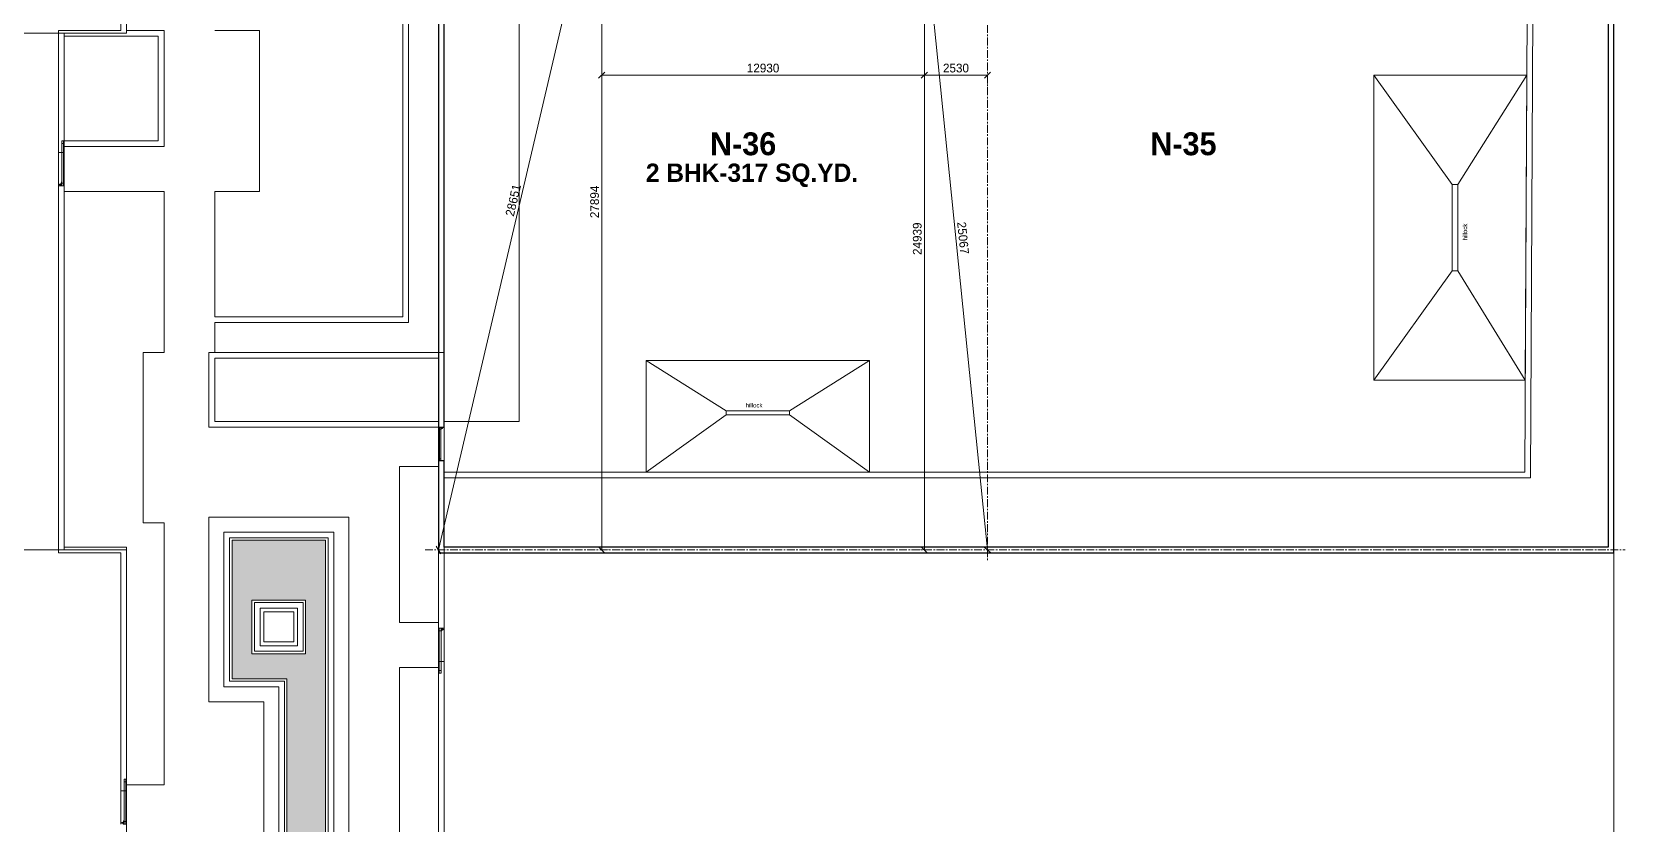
# Model space of a CAD drawing. Header units: metres. Extents: x 5205117 to 5948571, y 646915 to 1143748.
# Drawn here: x 5445647 to 5509494, y 999340 to 1031083 of the extents above; entities that cross this region are included whole.
import ezdxf

# ---------------------------------------------------------------- set-up
doc = ezdxf.new("R2010")
doc.units = ezdxf.units.M
doc.header["$MEASUREMENT"] = 0
doc.header["$PDMODE"] = 35
doc.header["$PDSIZE"] = 10
for name, pattern in [('CENTER', [2, 1.25, -0.25, 0.25, -0.25]), ('DASHED', [0.75, 0.5, -0.25]), ('DOT2', [0.125, 0, -0.125])]:
    doc.linetypes.add(name, pattern=pattern)
doc.layers.get('0').update_dxf_attribs({"color": 1, "linetype": 'DASHED', "lineweight": 30})
for name, color, linetype, lineweight in [('A -Text-2', 203, 'Continuous', 0), ('A-Center line', 1, 'CENTER', 9), ('A-Door', 3, 'Continuous', 15), ('A-Elevation 1', 4, 'Continuous', 13), ('A-Elevation 2', 163, 'Continuous', 9), ('A-Elevation 3', 251, 'Continuous', 5), ('dim start point', 10, 'Continuous', 0), ('H-Water', 250, 'Continuous', 0), ('PLOT', 7, 'Continuous', 5), ('plot 5', 7, 'Continuous', 30), ('road', 7, 'Continuous', 9)]:
    doc.layers.add(name, color=color, linetype=linetype, lineweight=lineweight)
doc.layers.add('A-GF', color=8, linetype='Continuous', lineweight=0, transparency=0.5)
doc.styles.add('CENTURY GOTHIC', font='GOTHIC.TTF')
doc.styles.get("Standard").update_dxf_attribs({"font": 'GOTHIC.TTF'})
doc.dimstyles.get("Standard").update_dxf_attribs({"dimtxt": 2, "dimasz": 1, "dimexe": 0, "dimexo": 0, "dimgap": 0.1, "dimtad": 1, "dimdsep": 46, "dimtxsty": 'Standard', "dimblk": 'OBLIQUE', "dimcen": 0.1, "dimclrd": 256, "dimclre": 256, "dimclrt": 256, "dimadec": 0, "dimazin": 0, "dimtfac": 1, "dimtofl": 0, "dimtmove": 1, "dimatfit": 2, "dimldrblk": 'OPEN90', "dimfxl": 1, "dimtolj": 1, "dimtzin": 0, "dimlwd": -1, "dimlwe": -1, "dimarcsym": 0})

# ---------------------------------------------------------------- blocks, each defined once
blk = doc.blocks.new('A$C7DF671ED')
at = {"layer": 'A-Door'}
for p, q in [((-8, 1699), (-9, 1698)), ((-9, 1698), (-9, 1697)), ((-9, 1697), (-9, 1696)), ((-9, 1696), (-9, 1695)), ((-9, 1695), (-9, 1693)), ((-9, 1693), (-8, 1693)), ((-7, 1700), (-8, 1699)), ((-7, 1698), (-8, 1698)), ((-8, 1698), (-8, 1698)), ((-8, 1698), (-8, 1697)), ((-8, 1697), (-8, 1697)), ((-8, 1697), (-8, 1697)), ((-8, 1697), (-8, 1697)), ((-8, 1697), (-8, 1696)), ((-8, 1696), (-8, 1696)), ((-8, 1696), (-8, 1695)), ((-8, 1696), (-8, 1696)), ((-8, 1696), (-8, 1696)), ((-8, 1696), (-8, 1696)), ((-8, 1695), (-8, 1695)), ((-8, 1695), (-8, 1695)), ((-8, 1695), (-8, 1695)), ((-8, 1695), (-8, 1694)), ((-8, 1694), (-8, 1694)), ((-8, 1694), (-8, 1694)), ((-7, 1694), (-8, 1694)), ((-8, 1693), (-7, 1692)), ((-6, 1700), (-7, 1700)), ((-6, 1699), (-7, 1699)), ((-7, 1699), (-7, 1698)), ((-7, 1698), (-7, 1698)), ((-7, 1698), (-7, 1698)), ((-7, 1698), (-7, 1698)), ((-7, 1698), (-7, 1698)), ((-7, 1694), (-7, 1693)), ((-7, 1694), (-7, 1694)), ((-7, 1693), (-7, 1693)), ((-7, 1693), (-7, 1693)), ((-7, 1693), (-7, 1693)), ((-7, 1693), (-7, 1693)), ((-7, 1693), (-6, 1693)), ((-7, 1692), (-6, 1691)), ((-5, 1700), (-6, 1700)), ((-6, 1699), (-6, 1699)), ((-5, 1699), (-6, 1699)), ((-6, 1699), (-6, 1699)), ((-6, 1699), (-6, 1699)), ((-6, 1699), (-6, 1699)), ((-6, 1693), (-6, 1692)), ((-6, 1693), (-6, 1693)), ((-6, 1693), (-6, 1693)), ((-6, 1693), (-6, 1693)), ((-6, 1692), (-5, 1692)), ((-6, 1691), (-5, 1691)), ((-5, 1738), (0, 1738)), ((-5, 1738), (-5, 1733)), ((-5, 1733), (0, 1733)), ((-5, 1733), (-5, 1723)), ((-5, 1723), (0, 1723)), ((-5, 1723), (-5, 1718)), ((-5, 1718), (0, 1718)), ((-5, 1709), (-5, 1718)), ((-5, 1709), (0, 1709)), ((-5, 1709), (-5, 1700)), ((-5, 1700), (0, 1700)), ((-3, 1700), (-5, 1700)), ((-4, 1699), (-5, 1699)), ((-5, 1699), (-5, 1699)), ((-5, 1699), (-5, 1699)), ((-5, 1699), (-5, 1699)), ((-5, 1692), (-5, 1692)), ((-5, 1692), (-5, 1692)), ((-5, 1692), (-5, 1692)), ((-5, 1692), (-4, 1692)), ((-5, 1691), (-3, 1691)), ((-5, 1691), (-5, 1683)), ((0, 1691), (-5, 1691)), ((0, 1683), (-5, 1683)), ((-5, 1683), (-5, 1674)), ((0, 1674), (-5, 1674)), ((-5, 1674), (-5, 1668)), ((0, 1668), (-5, 1668)), ((-5, 1668), (-5, 1659)), ((0, 1659), (-5, 1659)), ((-5, 1659), (-5, 1654)), ((0, 1654), (-5, 1654)), ((-4, 1699), (-4, 1699)), ((-4, 1699), (-4, 1699)), ((-4, 1699), (-4, 1699)), ((-3, 1699), (-4, 1699)), ((-4, 1699), (-4, 1699)), ((-4, 1692), (-3, 1693)), ((-4, 1692), (-4, 1692)), ((-4, 1692), (-4, 1692)), ((-4, 1692), (-4, 1692)), ((-2, 1700), (-3, 1700)), ((-3, 1699), (-3, 1699)), ((-3, 1699), (-3, 1699)), ((-2, 1698), (-3, 1699)), ((-3, 1699), (-3, 1699)), ((-3, 1699), (-3, 1699)), ((-3, 1693), (-3, 1693)), ((-3, 1693), (-3, 1693)), ((-3, 1693), (-3, 1693)), ((-3, 1693), (-3, 1693)), ((-3, 1693), (-2, 1693)), ((-3, 1691), (-2, 1692)), ((-1, 1699), (-2, 1700)), ((-2, 1697), (-2, 1698)), ((-2, 1698), (-2, 1698)), ((-2, 1698), (-2, 1698)), ((-2, 1698), (-2, 1698)), ((-2, 1698), (-2, 1698)), ((-2, 1698), (-2, 1698)), ((-1, 1697), (-2, 1697)), ((-2, 1694), (-1, 1695)), ((-2, 1693), (-2, 1694)), ((-2, 1694), (-2, 1694)), ((-2, 1694), (-2, 1694)), ((-2, 1694), (-2, 1694)), ((-2, 1694), (-2, 1694)), ((-2, 1692), (-1, 1693)), ((-2, 1693), (-2, 1693)), ((-2, 1693), (-2, 1693)), ((-1, 1698), (-1, 1699)), ((0, 1697), (-1, 1698)), ((-1, 1696), (-1, 1697)), ((-1, 1697), (-1, 1697)), ((-1, 1697), (-1, 1697)), ((-1, 1697), (-1, 1697)), ((-1, 1696), (-1, 1696)), ((-1, 1696), (-1, 1696)), ((-1, 1695), (-1, 1696)), ((-1, 1696), (-1, 1696)), ((-1, 1693), (0, 1695)), ((-1, 1695), (-1, 1695)), ((-1, 1695), (-1, 1695)), ((-1, 1695), (-1, 1695)), ((-1, 1695), (-1, 1695)), ((-1, 1693), (-1, 1693)), ((0, 1800), (74, 1800)), ((0, 1738), (0, 1800)), ((0, 1738), (0, 1733)), ((0, 1723), (0, 1733)), ((0, 1718), (0, 1723)), ((0, 1709), (0, 1718)), ((0, 1700), (0, 1709)), ((74, 1700), (0, 1700)), ((0, 1696), (0, 1700)), ((0, 1696), (0, 1697)), ((0, 1695), (0, 1696)), ((0, 1693), (0, 1696)), ((0, 1691), (0, 1693)), ((0, 1691), (74, 1691)), ((0, 1683), (0, 1691)), ((0, 1683), (0, 1674)), ((0, 1668), (0, 1674)), ((0, 1659), (0, 1668)), ((0, 1654), (0, 1659)), ((0, 1654), (0, 109)), ((74, 1700), (74, 1800)), ((74, 1691), (74, 165)), ((0, 109), (74, 109)), ((0, 0), (0, 100)), ((0, 100), (74, 100)), ((74, 0), (0, 0)), ((81, 165), (74, 165)), ((74, 165), (74, 156)), ((81, 156), (74, 156)), ((74, 118), (74, 156)), ((74, 118), (75, 118)), ((74, 118), (74, 118)), ((74, 118), (74, 118)), ((74, 118), (74, 118)), ((74, 118), (74, 118)), ((74, 118), (74, 118)), ((75, 118), (74, 118)), ((74, 118), (74, 112)), ((81, 112), (74, 112)), ((74, 109), (74, 112)), ((78, 102), (74, 109)), ((74, 109), (74, 109)), ((74, 109), (74, 109)), ((74, 67), (74, 100)), ((74, 67), (79, 67)), ((74, 39), (74, 67)), ((74, 0), (74, 39)), ((74, 39), (79, 39)), ((81, 118), (75, 118)), ((81, 95), (78, 102)), ((82, 113), (79, 118)), ((79, 67), (79, 60)), ((79, 60), (91, 60)), ((79, 48), (79, 56)), ((92, 56), (79, 56)), ((79, 55), (79, 55)), ((79, 55), (79, 55)), ((79, 51), (79, 55)), ((79, 51), (79, 55)), ((79, 55), (79, 55)), ((81, 55), (79, 55)), ((79, 51), (79, 51)), ((79, 51), (79, 51)), ((79, 51), (79, 51)), ((79, 51), (80, 51)), ((93, 48), (79, 48)), ((79, 39), (79, 45)), ((79, 45), (93, 45)), ((80, 51), (81, 51)), ((80, 51), (80, 51)), ((80, 51), (80, 51)), ((81, 165), (81, 156)), ((81, 156), (81, 123)), ((86, 125), (81, 123)), ((81, 123), (81, 118)), ((81, 112), (81, 118)), ((84, 88), (81, 95)), ((81, 55), (82, 55)), ((81, 55), (81, 55)), ((81, 51), (82, 51)), ((81, 51), (81, 51)), ((81, 51), (81, 51)), ((86, 106), (82, 113)), ((82, 55), (83, 55)), ((82, 55), (82, 55)), ((82, 51), (82, 51)), ((82, 51), (83, 51)), ((83, 55), (84, 55)), ((83, 51), (84, 51)), ((87, 81), (84, 88)), ((84, 55), (86, 55)), ((84, 55), (84, 55)), ((84, 51), (86, 51)), ((84, 51), (84, 51)), ((90, 118), (86, 125)), ((89, 99), (86, 106)), ((86, 55), (87, 55)), ((86, 55), (86, 55)), ((86, 51), (86, 51)), ((86, 51), (87, 51)), ((89, 73), (87, 81)), ((87, 55), (88, 55)), ((87, 51), (88, 51)), ((88, 55), (89, 55)), ((88, 55), (88, 55)), ((88, 51), (89, 51)), ((88, 51), (88, 51)), ((92, 91), (89, 99)), ((90, 66), (89, 73)), ((89, 55), (89, 51)), ((89, 55), (90, 55)), ((89, 51), (90, 51)), ((89, 12), (90, 17)), ((89, 12), (90, 8)), ((94, 110), (90, 118)), ((91, 60), (90, 66)), ((90, 55), (91, 55)), ((90, 55), (90, 55)), ((90, 55), (90, 55)), ((91, 51), (90, 51)), ((90, 51), (90, 51)), ((90, 51), (90, 51)), ((90, 17), (92, 20)), ((92, 5), (90, 8)), ((91, 60), (110, 60)), ((91, 55), (91, 55)), ((92, 55), (91, 55)), ((92, 51), (91, 51)), ((91, 51), (91, 51)), ((95, 83), (92, 91)), ((92, 56), (93, 56)), ((92, 55), (92, 56)), ((92, 55), (92, 55)), ((94, 55), (92, 55)), ((92, 55), (92, 55)), ((93, 51), (92, 55)), ((92, 51), (92, 51)), ((93, 51), (92, 51)), ((92, 20), (94, 22)), ((95, 2), (92, 5)), ((93, 56), (94, 56)), ((93, 50), (93, 51)), ((94, 51), (93, 51)), ((93, 48), (93, 50)), ((93, 48), (111, 48)), ((93, 43), (93, 45)), ((93, 45), (112, 45)), ((94, 35), (93, 43)), ((98, 102), (94, 110)), ((94, 56), (95, 56)), ((94, 51), (94, 55)), ((95, 55), (94, 55)), ((94, 55), (94, 55)), ((94, 55), (94, 55)), ((94, 55), (94, 55)), ((95, 51), (94, 51)), ((94, 51), (94, 51)), ((94, 51), (94, 51)), ((94, 51), (94, 51)), ((94, 22), (94, 35)), ((94, 22), (95, 23)), ((94, 17), (94, 22)), ((112, 17), (94, 17)), ((97, 75), (95, 83)), ((95, 56), (96, 56)), ((97, 55), (95, 55)), ((97, 51), (95, 51)), ((95, 23), (98, 25)), ((98, 0), (95, 2)), ((96, 56), (96, 56)), ((96, 56), (96, 56)), ((96, 56), (96, 56)), ((97, 56), (96, 56)), ((99, 68), (97, 75)), ((97, 56), (99, 56)), ((97, 55), (97, 55)), ((98, 55), (97, 55)), ((97, 55), (97, 55)), ((97, 51), (97, 51)), ((98, 51), (97, 51)), ((97, 51), (97, 51)), ((101, 94), (98, 102)), ((98, 55), (98, 55)), ((99, 55), (98, 55)), ((98, 51), (98, 51)), ((98, 51), (99, 51)), ((103, 26), (98, 25)), ((101, 60), (99, 68)), ((99, 56), (99, 56)), ((102, 56), (99, 56)), ((100, 55), (99, 55)), ((99, 51), (100, 51)), ((100, 55), (100, 51)), ((100, 55), (100, 55)), ((100, 55), (100, 55)), ((100, 55), (100, 55)), ((100, 55), (100, 55)), ((100, 55), (111, 55)), ((100, 51), (100, 51)), ((100, 51), (100, 51)), ((100, 51), (100, 51)), ((100, 51), (100, 51)), ((111, 51), (100, 51)), ((104, 86), (101, 94)), ((102, 51), (101, 56)), ((102, 56), (103, 56)), ((102, 48), (102, 51)), ((102, 43), (102, 45)), ((103, 35), (102, 43)), ((103, 56), (111, 56)), ((103, 35), (103, 17)), ((107, 25), (103, 26)), ((107, 78), (104, 86)), ((109, 69), (107, 78)), ((111, 23), (107, 25)), ((107, 0), (111, 2)), ((110, 61), (109, 69)), ((110, 60), (110, 61)), ((110, 60), (163, 60)), ((111, 55), (111, 56)), ((111, 56), (163, 56)), ((113, 55), (111, 55)), ((111, 55), (111, 55)), ((111, 52), (111, 55)), ((111, 51), (111, 52)), ((113, 51), (111, 51)), ((111, 51), (111, 51)), ((111, 48), (111, 51)), ((111, 48), (163, 48)), ((112, 22), (111, 23)), ((111, 2), (114, 5)), ((112, 44), (112, 45)), ((112, 45), (163, 45)), ((112, 35), (112, 44)), ((112, 22), (112, 35)), ((114, 20), (112, 22)), ((112, 21), (112, 22)), ((112, 17), (112, 19)), ((115, 55), (113, 55)), ((115, 51), (113, 51)), ((115, 17), (114, 20)), ((114, 5), (115, 8)), ((115, 55), (115, 55)), ((115, 55), (115, 51)), ((115, 55), (115, 55)), ((115, 55), (115, 55)), ((115, 55), (115, 55)), ((116, 55), (115, 55)), ((115, 51), (115, 51)), ((116, 51), (115, 51)), ((115, 51), (115, 51)), ((115, 51), (115, 51)), ((115, 51), (115, 51)), ((115, 17), (116, 12)), ((115, 8), (116, 12)), ((116, 55), (116, 55)), ((116, 55), (116, 51)), ((116, 55), (116, 55)), ((116, 55), (116, 55)), ((117, 55), (116, 55)), ((116, 51), (116, 51)), ((116, 51), (116, 51)), ((116, 51), (116, 51)), ((117, 51), (116, 51)), ((141, 55), (117, 55)), ((117, 51), (149, 51)), ((141, 55), (141, 55)), ((149, 55), (141, 55)), ((149, 55), (149, 51)), ((153, 55), (149, 55)), ((157, 51), (149, 51)), ((153, 55), (153, 55)), ((157, 55), (153, 55)), ((157, 51), (157, 55)), ((157, 55), (163, 55)), ((157, 51), (163, 51)), ((163, 60), (163, 60)), ((163, 60), (164, 60)), ((163, 60), (163, 60)), ((163, 56), (163, 55)), ((163, 55), (163, 51)), ((163, 55), (166, 55)), ((163, 51), (163, 48)), ((163, 51), (166, 51)), ((163, 45), (163, 45)), ((163, 45), (163, 45)), ((163, 45), (164, 45)), ((164, 60), (164, 59)), ((164, 59), (165, 59)), ((164, 59), (164, 59)), ((164, 45), (165, 46)), ((164, 45), (164, 45)), ((164, 45), (164, 45)), ((165, 59), (165, 59)), ((165, 59), (165, 58)), ((165, 58), (165, 58)), ((165, 58), (165, 58)), ((165, 58), (166, 57)), ((165, 47), (166, 47)), ((165, 46), (165, 47)), ((165, 47), (165, 47)), ((165, 46), (165, 46)), ((165, 46), (165, 46)), ((166, 57), (166, 57)), ((166, 57), (166, 55)), ((166, 55), (166, 51)), ((166, 55), (167, 55)), ((166, 51), (166, 48)), ((166, 51), (167, 51)), ((166, 48), (166, 47)), ((167, 55), (167, 55)), ((167, 55), (167, 51)), ((167, 55), (167, 55)), ((167, 55), (167, 55)), ((171, 55), (167, 55)), ((167, 51), (167, 51)), ((167, 51), (167, 51)), ((167, 51), (167, 51)), ((167, 51), (176, 51)), ((172, 55), (171, 55)), ((172, 55), (173, 55)), ((173, 55), (173, 55)), ((175, 55), (173, 55)), ((176, 55), (175, 55)), ((175, 55), (175, 55)), ((176, 55), (176, 51)), ((178, 55), (176, 55)), ((176, 55), (176, 55)), ((178, 51), (176, 51)), ((178, 55), (179, 55)), ((179, 51), (178, 51)), ((179, 55), (180, 55)), ((180, 51), (179, 51)), ((180, 55), (180, 55)), ((180, 55), (180, 55)), ((180, 55), (181, 55)), ((180, 51), (180, 51)), ((180, 51), (180, 51)), ((181, 51), (180, 51)), ((181, 55), (181, 55)), ((181, 51), (181, 55)), ((181, 51), (181, 51)), ((98, 0), (103, -1)), ((107, 0), (103, -1))]:
    blk.add_line(p, q, dxfattribs=at)
blk = doc.blocks.new('_Oblique')
at = {"color": 0, "linetype": 'ByBlock', "lineweight": -2}
blk.add_line((-0.5, -0.5), (0.5, 0.5), dxfattribs=at)
blk = doc.blocks.new('*D799')
at = {"layer": 'Defpoints', "color": 0, "ltscale": 5, "transparency": 16777216}
for p in [(5468484, 1038220), (5468484, 1038220), (5461943, 1010325)]:
    blk.add_point(p, dxfattribs=at)
at = {"layer": 'dim start point', "color": 1, "ltscale": 5, "transparency": 16777216}
blk.add_line((5461943, 1010325), (5468484, 1038220), dxfattribs=at)
at = {"layer": 'dim start point', "linetype": 'DOT2', "ltscale": 5, "transparency": 16777216}
blk.add_line((5468484, 1038220), (5468484, 1038220), dxfattribs=at)
at = {"layer": 'dim start point', "color": 1, "ltscale": 5, "transparency": 16777216, "xscale": 250, "yscale": 250, "zscale": 250}
for p, rotation in [((5468484, 1038220), 76.80461556126247), ((5461943, 1010325), 256.8046155612625)]:
    blk.add_blockref('_Oblique', p, dxfattribs=dict(at, rotation=rotation))
at = {"layer": 'dim start point', "color": 1, "ltscale": 5, "transparency": 16777216, "insert": (5464937, 1024337), "char_height": 350, "attachment_point": 5, "rotation": 76.80462}
blk.add_mtext('\\A1;28651', dxfattribs=at)
blk = doc.blocks.new('_Open90')
at = {"color": 0, "linetype": 'ByBlock', "lineweight": -2}
for p, q in [((0, 0), (-1, 0)), ((-0.5, 0.5), (0, 0)), ((0, 0), (-0.5, -0.5))]:
    blk.add_line(p, q, dxfattribs=at)
blk = doc.blocks.new('*D801')
at = {"layer": 'Defpoints', "color": 0, "ltscale": 5, "transparency": 16777216}
for p in [(5468484, 1038220), (5468899, 1038220), (5468808, 1010325)]:
    blk.add_point(p, dxfattribs=at)
at = {"layer": 'dim start point', "linetype": 'DOT2', "ltscale": 5, "transparency": 16777216}
for p, q in [((5468899, 1038220), (5468484, 1038220)), ((5468808, 1010325), (5468484, 1010325))]:
    blk.add_line(p, q, dxfattribs=at)
at = {"layer": 'dim start point', "color": 1, "ltscale": 5, "transparency": 16777216}
blk.add_line((5468484, 1010325), (5468484, 1038220), dxfattribs=at)
at = {"layer": 'dim start point', "color": 1, "ltscale": 5, "transparency": 16777216, "xscale": 250, "yscale": 250, "zscale": 250}
for p, rotation in [((5468484, 1038220), 90), ((5468484, 1010325), 270)]:
    blk.add_blockref('_Oblique', p, dxfattribs=dict(at, rotation=rotation))
at = {"layer": 'dim start point', "color": 1, "ltscale": 5, "transparency": 16777216, "insert": (5468200, 1024272), "char_height": 350, "attachment_point": 5, "rotation": 90}
blk.add_mtext('\\A1;27894', dxfattribs=at)
blk = doc.blocks.new('*D803')
at = {"layer": 'Defpoints', "color": 0, "ltscale": 5, "transparency": 16777216}
for p in [(5481114, 1035265), (5481114, 1010325), (5481414, 1010325)]:
    blk.add_point(p, dxfattribs=at)
at = {"layer": 'dim start point', "linetype": 'DOT2', "ltscale": 5, "transparency": 16777216}
for p, q in [((5481114, 1035265), (5481414, 1035265)), ((5481114, 1010325), (5481414, 1010325))]:
    blk.add_line(p, q, dxfattribs=at)
at = {"layer": 'dim start point', "color": 1, "ltscale": 5, "transparency": 16777216}
blk.add_line((5481414, 1035265), (5481414, 1010325), dxfattribs=at)
at = {"layer": 'dim start point', "color": 1, "ltscale": 5, "transparency": 16777216, "xscale": 250, "yscale": 250, "zscale": 250}
for p, rotation in [((5481414, 1035265), 90), ((5481414, 1010325), 270)]:
    blk.add_blockref('_Oblique', p, dxfattribs=dict(at, rotation=rotation))
at = {"layer": 'dim start point', "color": 1, "ltscale": 5, "transparency": 16777216, "insert": (5481130, 1022795), "char_height": 350, "attachment_point": 5, "rotation": 90}
blk.add_mtext('\\A1;24939', dxfattribs=at)
blk = doc.blocks.new('*D804')
at = {"layer": 'Defpoints', "color": 0, "ltscale": 5, "transparency": 16777216}
for p in [(5481414, 1035265), (5483944, 1010325), (5483944, 1010325)]:
    blk.add_point(p, dxfattribs=at)
at = {"layer": 'dim start point', "color": 1, "ltscale": 5, "transparency": 16777216}
blk.add_line((5481414, 1035265), (5483944, 1010325), dxfattribs=at)
at = {"layer": 'dim start point', "color": 1, "ltscale": 5, "transparency": 16777216, "xscale": 250, "yscale": 250, "zscale": 250}
for p, rotation in [((5481414, 1035265), 95.79265036798506), ((5483944, 1010325), 275.792650367985)]:
    blk.add_blockref('_Oblique', p, dxfattribs=dict(at, rotation=rotation))
at = {"layer": 'dim start point', "color": 1, "ltscale": 5, "transparency": 16777216, "insert": (5482961, 1022824), "char_height": 350, "attachment_point": 5, "rotation": 275.79265}
blk.add_mtext('\\A1;25067', dxfattribs=at)
blk = doc.blocks.new('*D805')
at = {"layer": 'Defpoints', "color": 0, "ltscale": 5, "transparency": 16777216}
for p in [(5468484, 1030399), (5481414, 1030399), (5468484, 1029347)]:
    blk.add_point(p, dxfattribs=at)
at = {"layer": 'dim start point', "linetype": 'DOT2', "ltscale": 5, "transparency": 16777216}
for p, q in [((5468484, 1030399), (5468484, 1029347)), ((5481414, 1030399), (5481414, 1029347))]:
    blk.add_line(p, q, dxfattribs=at)
at = {"layer": 'dim start point', "color": 1, "ltscale": 5, "transparency": 16777216}
blk.add_line((5481414, 1029347), (5468484, 1029347), dxfattribs=at)
at = {"layer": 'dim start point', "color": 1, "ltscale": 5, "transparency": 16777216, "xscale": 250, "yscale": 250, "zscale": 250, "rotation": 180}
blk.add_blockref('_Oblique', (5468484, 1029347), dxfattribs=at)
at = {"layer": 'dim start point', "color": 1, "ltscale": 5, "transparency": 16777216, "xscale": 250, "yscale": 250, "zscale": 250}
blk.add_blockref('_Oblique', (5481414, 1029347), dxfattribs=at)
at = {"layer": 'dim start point', "color": 1, "ltscale": 5, "transparency": 16777216, "insert": (5474949, 1029631), "char_height": 350, "attachment_point": 5}
blk.add_mtext('\\A1;12930', dxfattribs=at)
blk = doc.blocks.new('*D806')
at = {"layer": 'Defpoints', "color": 0, "ltscale": 5, "transparency": 16777216}
for p in [(5483944, 1029347), (5481414, 1028667), (5483944, 1028667)]:
    blk.add_point(p, dxfattribs=at)
at = {"layer": 'dim start point', "linetype": 'DOT2', "ltscale": 5, "transparency": 16777216}
for p, q in [((5481414, 1028667), (5481414, 1029347)), ((5483944, 1028667), (5483944, 1029347))]:
    blk.add_line(p, q, dxfattribs=at)
at = {"layer": 'dim start point', "color": 1, "ltscale": 5, "transparency": 16777216}
blk.add_line((5481414, 1029347), (5483944, 1029347), dxfattribs=at)
at = {"layer": 'dim start point', "color": 1, "ltscale": 5, "transparency": 16777216, "xscale": 250, "yscale": 250, "zscale": 250, "rotation": 180}
blk.add_blockref('_Oblique', (5481414, 1029347), dxfattribs=at)
at = {"layer": 'dim start point', "color": 1, "ltscale": 5, "transparency": 16777216, "xscale": 250, "yscale": 250, "zscale": 250}
blk.add_blockref('_Oblique', (5483944, 1029347), dxfattribs=at)
at = {"layer": 'dim start point', "color": 1, "ltscale": 5, "transparency": 16777216, "insert": (5482679, 1029631), "char_height": 350, "attachment_point": 5}
blk.add_mtext('\\A1;2530', dxfattribs=at)

msp = doc.modelspace()

# ---------------------------------------------------------------- hatches: boundary and pattern name
at = {"layer": 'H-Water', "ltscale": 2}
h = msp.add_hatch(dxfattribs=at)
h.set_pattern_fill('DASH', color=256, scale=1300, angle=90)
h.set_pattern_definition([(90, (5449443.52, 886125.27), (-162.5, 162.5), [162.5, -162.5])])
h.paths.add_polyline_path([(5454298.5, 989865.3), (5454298.5, 992655.3), (5457088.5, 992655.3), (5457088.5, 989865.3)], flags=16)
h.paths.add_polyline_path([(5454468.5, 1008315.3), (5456618.5, 1008315.3), (5456618.5, 1006165.3), (5454468.5, 1006165.3)], flags=16)
h.paths.add_polyline_path([(5453668.5, 1010715.3), (5453668.5, 1005165.3), (5455868.5, 1005165.3), (5455868.5, 995315.3), (5453368.5, 995315.3), (5453368.5, 980865.3), (5459918.5, 980865.3), (5459918.5, 983615.3), (5455218.5, 983615.3), (5455218.5, 989365.3), (5457418.5, 989365.3), (5457418.5, 1010715.3)])
h.paths.add_polyline_path([(5459043.5, 955290.3), (5457543.5, 955290.3), (5457543.5, 955287.7)], flags=0)
h.paths.add_polyline_path([(5459043.5, 955290.3), (5457543.5, 955290.3), (5457543.5, 956790.3), (5459043.5, 956790.3)], flags=0)
h.paths.add_polyline_path([(5453368.5, 957415.3), (5453368.5, 954665.3), (5459368.5, 954665.3), (5459368.5, 947985.3), (5457868.5, 947985.3), (5457868.5, 946035.3), (5459918.5, 946035.3), (5459918.5, 957415.3)])
h.paths.add_polyline_path([(5459043.5, 955290.3), (5457543.5, 955290.3), (5457543.5, 956790.3), (5459043.5, 956790.3)], flags=0)
h.paths.add_polyline_path([(5459368.5, 954965.3), (5457218.5, 954965.3), (5457218.5, 957115.3), (5459368.5, 957115.3)], flags=16)

# ---------------------------------------------------------------- linework, layer by layer
at = {"layer": 'A-Center line', "ltscale": 250}
for p, q in [((5483943.5, 1068353.5), (5483943.5, 1009894.1)), ((5461403.2, 1010325.3), (5509494.1, 1010325.3))]:
    msp.add_line(p, q, dxfattribs=at)
at = {"layer": 'A-Elevation 1', "ltscale": 5}
for points in [[(5461943.5, 1076120.8), (5461943.5, 1018240.3)], [(5462173.5, 1018240.3), (5462173.5, 1075890.8)]]:
    msp.add_lwpolyline(points, dxfattribs=at)
for points in [[(5446943.5, 1026485.3), (5450943.5, 1026485.3), (5450943.5, 1031140.3), (5449443.5, 1031140.3), (5449443.5, 1041790.3), (5449213.5, 1041790.3), (5449213.5, 1031140.3), (5446713.5, 1031140.3), (5446713.5, 1026255.3), (5446943.5, 1026255.3)], [(5446943.5, 1030910.3), (5450713.5, 1030910.3), (5450713.5, 1026715.3), (5446943.5, 1026715.3)], [(5446713.5, 1010210.3), (5449213.5, 1010210.3), (5449213.5, 1000680.3), (5449443.5, 1000680.3), (5449443.5, 1010440.3), (5446943.5, 1010440.3), (5446943.5, 1024915.3), (5446713.5, 1024915.3)], [(5462173.5, 1018240.3), (5452743.5, 1018240.3), (5452743.5, 1015240.3), (5462173.5, 1015240.3)], [(5461943.5, 1018010.3), (5452973.5, 1018010.3), (5452973.5, 1015470.3), (5461943.5, 1015470.3)], [(5461943.5, 1013900.3), (5461943.5, 1007190.3), (5462173.5, 1007190.3), (5462173.5, 1013900.3)]]:
    msp.add_lwpolyline(points, close=True, dxfattribs=at)
at = {"layer": 'A-Elevation 1', "linetype": 'ByBlock', "ltscale": 5}
msp.add_lwpolyline([(5464673.5, 987240.3), (5460143.5, 987240.3), (5460143.5, 989740.3), (5461943.5, 989740.3), (5461943.5, 1005850.3), (5462173.5, 1005850.3), (5462173.5, 989740.3), (5464673.5, 989740.3)], close=True, dxfattribs=at)
at = {"layer": 'A-Elevation 2', "ltscale": 5}
msp.add_lwpolyline([(5458343.5, 988440.3), (5458343.5, 1011640.3), (5452743.5, 1011640.3), (5452743.5, 1004240.3), (5454943.5, 1004240.3), (5454943.5, 996240.3)], dxfattribs=at)
at = {"layer": 'A-Elevation 2', "ltscale": 5, "flags": 128}
for points in [[(5455543.5, 995640.3), (5455543.5, 1004840.3), (5453343.5, 1004840.3), (5453343.5, 1011040.3), (5457743.5, 1011040.3), (5457743.5, 989040.3), (5455543.5, 989040.3), (5455543.5, 983940.3), (5460243.5, 983940.3), (5460243.5, 980540.3), (5453043.5, 980540.3), (5453043.5, 995640.3)], [(5455768.5, 995415.3), (5455768.5, 1005065.3), (5453568.5, 1005065.3), (5453568.5, 1010815.3), (5457518.5, 1010815.3), (5457518.5, 989265.3), (5455318.5, 989265.3), (5455318.5, 983715.3), (5460018.5, 983715.3), (5460018.5, 980765.3), (5453268.5, 980765.3), (5453268.5, 995415.3)], [(5455868.5, 995315.3), (5455868.5, 1005165.3), (5453668.5, 1005165.3), (5453668.5, 1010715.3), (5457418.5, 1010715.3), (5457418.5, 989365.3), (5455218.5, 989365.3), (5455218.5, 983615.3), (5459918.5, 983615.3), (5459918.5, 980865.3), (5453368.5, 980865.3), (5453368.5, 995315.3)], [(5454468.5, 1006165.3), (5454468.5, 1008315.3), (5456618.5, 1008315.3), (5456618.5, 1006165.3)], [(5454568.5, 1006265.3), (5454568.5, 1008215.3), (5456518.5, 1008215.3), (5456518.5, 1006265.3)], [(5454793.5, 1006490.3), (5454793.5, 1007990.3), (5456293.5, 1007990.3), (5456293.5, 1006490.3)], [(5454943.5, 1006640.3), (5454943.5, 1007840.3), (5456143.5, 1007840.3), (5456143.5, 1006640.3)]]:
    msp.add_lwpolyline(points, close=True, dxfattribs=at)
at = {"layer": 'A-Elevation 3', "ltscale": 5}
for p, q in [((5446713.5, 1024915.3), (5446713.5, 1026255.3)), ((5446943.5, 1024915.3), (5446943.5, 1026255.3)), ((5461943.5, 1013900.3), (5461943.5, 1015240.3)), ((5462173.5, 1013900.3), (5462173.5, 1015240.3)), ((5461943.5, 1005850.3), (5461943.5, 1007190.3)), ((5462173.5, 1005850.3), (5462173.5, 1007190.3)), ((5449213.5, 999340.3), (5449213.5, 1000680.3)), ((5449443.5, 999340.3), (5449443.5, 1000680.3))]:
    msp.add_line(p, q, dxfattribs=at)
msp.add_lwpolyline([(5461943.5, 1018240.3), (5452973.5, 1018240.3), (5452973.5, 1019440.3), (5460743.5, 1019440.3), (5460743.5, 1048240.3), (5452973.5, 1048240.3), (5452973.5, 1049440.3), (5461943.5, 1049440.3)], close=True, dxfattribs=at)
for points in [[(5452973.5, 1019670.3), (5460513.5, 1019670.3), (5460513.5, 1048010.3), (5452973.5, 1048010.3)], [(5446943.5, 1024685.3), (5450943.5, 1024685.3), (5450943.5, 1018240.3)], [(5452973.5, 1019670.3), (5452973.5, 1024685.3)], [(5452973.5, 1018240.3), (5452973.5, 1019440.3)], [(5461943.5, 1007420.3), (5460373.5, 1007420.3), (5460373.5, 1013670.3), (5461943.5, 1013670.3)], [(5450943.5, 1011410.3), (5450943.5, 1000910.3), (5449443.5, 1000910.3)], [(5460373.5, 989740.3), (5460373.5, 1005620.3), (5461943.5, 1005620.3)]]:
    msp.add_lwpolyline(points, dxfattribs=at)
at = {"layer": 'A-Elevation 3', "ltscale": 5, "flags": 128}
for points in [[(5452973.5, 1024685.3), (5454773.5, 1024685.3), (5454773.5, 1031140.3), (5452973.5, 1031140.3)], [(5450943.5, 1011410.3), (5450113.5, 1011410.3), (5450113.5, 1018240.3), (5450943.5, 1018240.3)]]:
    msp.add_lwpolyline(points, dxfattribs=at)
at = {"layer": 'A-GF', "ltscale": 10}
for p, q in [((5502558.8, 1024963.3), (5499423.8, 1029348.3)), ((5502788.8, 1024963.3), (5505552.7, 1029348.3)), ((5502558.8, 1021507.1), (5499423.8, 1017122.1)), ((5502788.8, 1021507.1), (5505487.9, 1017122.3)), ((5473472.4, 1015904.7), (5470261, 1017917.7)), ((5476003.6, 1015904.7), (5479215.1, 1017917.7)), ((5473472.4, 1015736.2), (5470261, 1013440.2)), ((5476003.6, 1015736.2), (5479215.1, 1013440.2)), ((5462173.3, 1013440.4), (5483828.5, 1013439.9)), ((5462173.3, 1013210.8), (5483828.5, 1013210.2))]:
    msp.add_line(p, q, dxfattribs=at)
msp.add_lwpolyline([(5462173.3, 1015470.4), (5465173.4, 1015470.4), (5465173.5, 1068142.9), (5468303.6, 1068142.9), (5471672.2, 1071702.9)], dxfattribs=at)
for points in [[(5505256.7, 1035793.2, -0.2060973), (5505810.1, 1034507.5), (5505697.2, 1013210.2), (5483828.5, 1013210.2)], [(5505098.6, 1035626.1, -0.2059977), (5505580.1, 1034508.1), (5505468.4, 1013439.4), (5483828.5, 1013439.9)]]:
    msp.add_lwpolyline(points, format="xyb", dxfattribs=at)
for points in [[(5505487.9, 1017122.3), (5499423.8, 1017122.1), (5499423.8, 1029348.3), (5505552.7, 1029348.3)], [(5502558.8, 1021507.1), (5502558.8, 1024963.3), (5502788.8, 1024963.3), (5502788.8, 1021507.1)], [(5479215.1, 1017917.7), (5479215.1, 1013440.2), (5470261, 1013440.2), (5470261, 1017917.7)], [(5476003.6, 1015736.2), (5473472.4, 1015736.2), (5473472.4, 1015904.7), (5476003.6, 1015904.7)]]:
    msp.add_lwpolyline(points, close=True, dxfattribs=at)
at = {"layer": 'PLOT', "ltscale": 0.5}
for p, q in [((5404846.9, 1031025.3), (5446943.5, 1031025.3)), ((5404846.9, 1010325.3), (5446943.5, 1010325.3))]:
    msp.add_line(p, q, dxfattribs=at)
at = {"layer": 'plot 5'}
msp.add_lwpolyline([(5471997.3, 1071711.8), (5468794.7, 1074742.2, 0.1917473), (5465358.1, 1076110.4), (5462173.5, 1076110.4), (5461943.5, 1076110.3), (5461943.3, 1015240.4), (5462173.3, 1015240.4), (5462173.5, 1075880.4), (5465358.1, 1075880.4, -0.1917473), (5468636.6, 1074575.2), (5471839.2, 1071544.7)], format="xyb", close=True, dxfattribs=at)
msp.add_lwpolyline([(5507318.6, 1037972.3, -0.2060973), (5508810.1, 1034507.5), (5508810.1, 1013439.3), (5508810.1, 1010440.4), (5462173.3, 1010440.4), (5462173.3, 1013900.3), (5461943.3, 1013900.3), (5461943.3, 1010210.4), (5462173.3, 1010210.4), (5509040.1, 1010210.4), (5509040.1, 1013439.3), (5509040.1, 1034507.5, 0.2060973), (5507476.7, 1038139.3)], format="xyb", dxfattribs=at)
at = {"layer": 'road', "ltscale": 0.5}
for p, q in [((5449443.5, 1079580.4), (5449443.5, 1031025.3)), ((5461943.5, 1076110.3), (5461943.5, 1010325.3)), ((5509040.2, 891125.3), (5509040.2, 1034507.4)), ((5446943.5, 1031025.3), (5446943.5, 1010325.3)), ((5449443.5, 1010325.3), (5449443.5, 948225.3)), ((5461943.5, 1010325.3), (5461943.5, 989625.3))]:
    msp.add_line(p, q, dxfattribs=at)
for points in [[(5446943.5, 1031025.3), (5449443.5, 1031025.3)], [(5446943.5, 1010325.3), (5449443.5, 1010325.3)]]:
    msp.add_lwpolyline(points, dxfattribs=at)

# ---------------------------------------------------------------- block references
at = {"layer": 'A-Door', "ltscale": 5, "xscale": -1}
for p in [(5446918.5, 1024915.3), (5449418.5, 999340.3)]:
    msp.add_blockref('A$C7DF671ED', p, dxfattribs=at)
at = {"layer": 'A-Door', "ltscale": 5, "xscale": -0.7447289214640471, "yscale": 0.7447289214640471, "zscale": 0.7447289214640471, "rotation": 180}
msp.add_blockref('A$C7DF671ED', (5461978, 1015240.3), dxfattribs=at)
at = {"layer": 'A-Door', "ltscale": 5, "xscale": -1, "rotation": 180}
msp.add_blockref('A$C7DF671ED', (5461968.5, 1007190.3), dxfattribs=at)

# ---------------------------------------------------------------- texts
at = {"layer": 'A -Text-2', "width": 20390.398, "attachment_point": 5, "style": 'CENTURY GOTHIC'}
for s, insert, char_height in [('{\\fCentury Gothic|b1|i0|c0|p34;\\H0.91667x;N-36}', (5474148.8, 1026591.6), 1000), ('{\\fCentury Gothic|b1|i0|c0|p34;\\H0.91667x;N-35}', (5491792.5, 1026591.6), 1000), ('{\\fCentury Gothic|b1|i0|c0|p34;\\H0.91667x;2 BHK-317 SQ.YD.}', (5474504.2, 1025335), 800)]:
    msp.add_mtext(s, dxfattribs=dict(at, insert=insert, char_height=char_height))
at = {"layer": 'A-GF', "ltscale": 10, "insert": (5503077.7, 1023062.8), "char_height": 175, "width": 2623.694, "attachment_point": 5, "rotation": 90, "style": 'CENTURY GOTHIC'}
msp.add_mtext('\\pxqc;hillock', dxfattribs=at)
at = {"layer": 'A-GF', "ltscale": 10, "insert": (5474587.9, 1016120.5), "char_height": 175, "width": 2623.694, "attachment_point": 5, "style": 'CENTURY GOTHIC'}
msp.add_mtext('\\pxqc;hillock', dxfattribs=at)

# ---------------------------------------------------------------- dimensions: what is measured, and where the dimension line sits
at = {"layer": 'dim start point', "color": 12, "ltscale": 5}
for p1, p2, picture, middle in [((5461943.3, 1010325.3), (5468483.5, 1038219.6), '*D799', (5464937.1, 1024337.2)), ((5481413.5, 1035264.6), (5483943.5, 1010325.3), '*D804', (5482960.9, 1022823.6))]:
    dim = msp.add_aligned_dim(p1=p1, p2=p2, distance=0, dimstyle='Standard', override={"dimtxt": 350, "dimasz": 250, "dimgap": 100, "dimdec": 0, "dimclrd": 1, "dimclrt": 1, "dimtdec": 0, "dimfxl": 0.1}, dxfattribs=at)
    dim.commit()
    dim.dimension.update_dxf_attribs({"geometry": picture, "text_midpoint": middle})
for base, p1, p2, picture, middle in [((5468483.5, 1038219.6), (5468807.8, 1010325.3), (5468898.5, 1038219.6), '*D801', (5468199.7, 1024272.4)), ((5481413.5, 1010325.3), (5481113.5, 1035264.6), (5481113.5, 1010325.3), '*D803', (5481129.7, 1022794.9))]:
    dim = msp.add_linear_dim(base=base, p1=p1, p2=p2, angle=90, dimstyle='Standard', override={"dimtxt": 350, "dimasz": 250, "dimgap": 100, "dimdec": 0, "dimclrd": 1, "dimclrt": 1, "dimtdec": 0, "dimfxl": 0.1}, dxfattribs=at)
    dim.commit()
    dim.dimension.update_dxf_attribs({"geometry": picture, "text_midpoint": middle})
for base, p1, p2, picture, middle in [((5468483.5, 1029347.1), (5481413.5, 1030399.2), (5468483.5, 1030399.2), '*D805', (5474948.5, 1029630.9)), ((5483943.5, 1029347.1), (5481413.5, 1028666.7), (5483943.5, 1028666.7), '*D806', (5482678.5, 1029630.9))]:
    dim = msp.add_linear_dim(base=base, p1=p1, p2=p2, dimstyle='Standard', override={"dimtxt": 350, "dimasz": 250, "dimgap": 100, "dimdec": 0, "dimclrd": 1, "dimclrt": 1, "dimtdec": 0, "dimfxl": 0.1}, dxfattribs=at)
    dim.commit()
    dim.dimension.update_dxf_attribs({"geometry": picture, "text_midpoint": middle})

doc.saveas('drawing.dxf')
